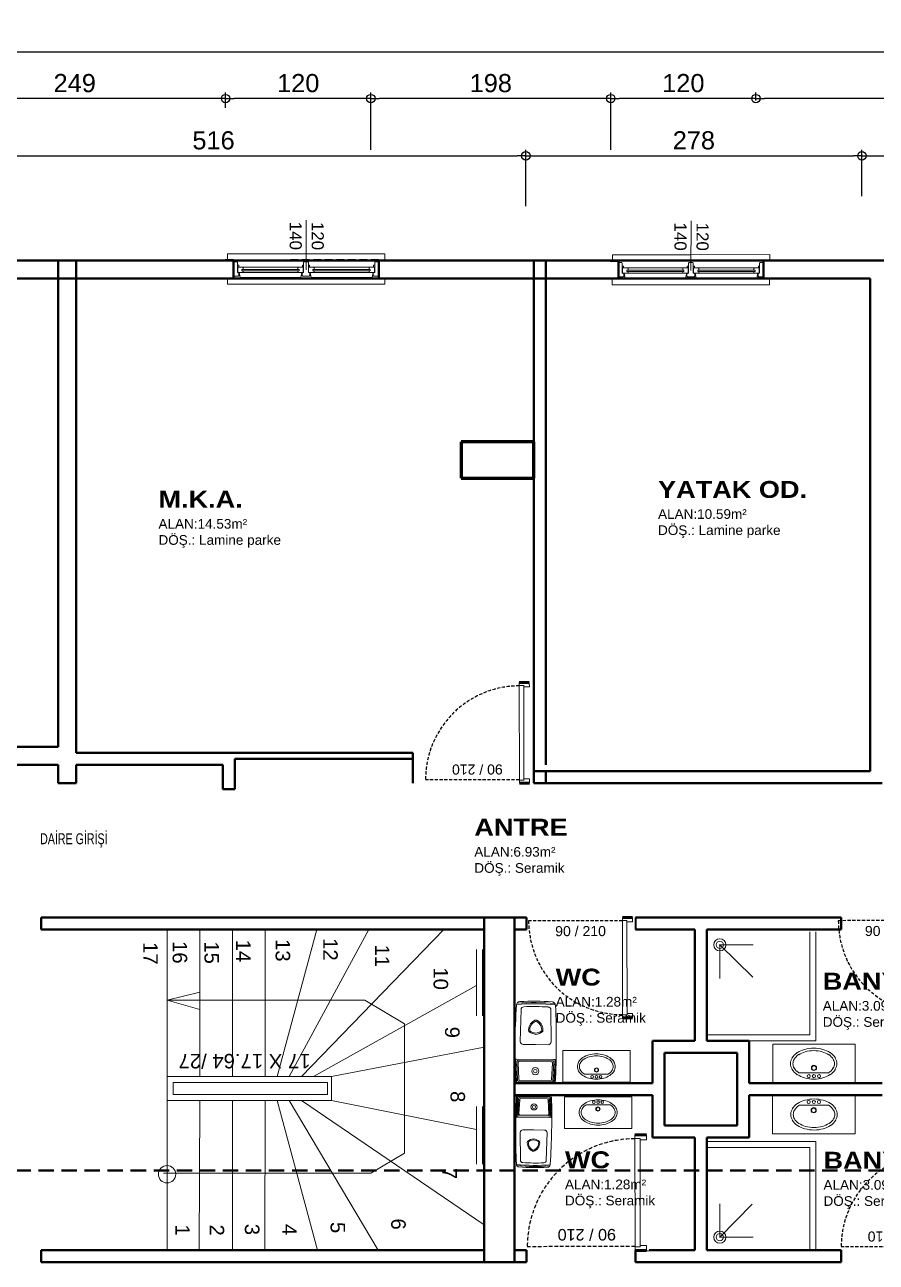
# Model space of a CAD drawing. Header units: millimetres. Extents: x 768 to 14077, y 324 to 18132.
# Drawn here: x 3300 to 4003, y 17061 to 18084 of the extents above; entities that cross this region are included whole.
import ezdxf
from ezdxf.enums import TextEntityAlignment as Align

# ---------------------------------------------------------------- set-up
doc = ezdxf.new("R2010")
doc.units = ezdxf.units.MM
doc.set_wipeout_variables(frame=1)
for name, pattern in [('HIDDEN', [9.525, 6.35, -3.175]), ('HIDDEN2', [4.7625, 3.175, -1.5875]), ('HIDDENX2', [19.05, 12.7, -6.35])]:
    doc.linetypes.add(name, pattern=pattern)
for name, color, linetype, lineweight in [('DUV', 41, 'Continuous', 50), ('KAPI', 30, 'Continuous', 20), ('SEM_DUVAR1', 136, 'Continuous', 40), ('SEM_KESİK1', 254, 'HIDDENX2', 40), ('SEM_KOLON1', 244, 'Continuous', 60), ('SEM_MERDİVEN1', 15, 'Continuous', 13), ('SEM_PENCERE', 133, 'Continuous', 13), ('SEM_TEFRIS', 225, 'Continuous', 9), ('SEM_YAZI2', 53, 'Continuous', 9), ('YAZIKAPI', 7, 'Continuous', 5), ('ıslak', 190, 'Continuous', 9)]:
    doc.layers.add(name, color=color, linetype=linetype, lineweight=lineweight)
for name, color, linetype in [('KAPI-AC', 9, 'HIDDEN'), ('SANAL', 11, 'HIDDEN'), ('TEXT', 7, 'Continuous')]:
    doc.layers.add(name, color=color, linetype=linetype)
doc.styles.add('KAPıNO', font='arial.ttf')
doc.styles.add('S', font='arial.ttf', dxfattribs={"width": 0.7})
doc.styles.get("Standard").update_dxf_attribs({"font": 'arial.ttf'})
doc.dimstyles.new('1-50-2', dxfattribs={"dimtxt": 15, "dimasz": 7, "dimexe": 5, "dimexo": 5, "dimgap": 5, "dimtad": 1, "dimdec": 0, "dimtxsty": 'Standard', "dimblk": 'ORIGIN', "dimcen": 5, "dimdle": 7, "dimclrd": 256, "dimclre": 256, "dimclrt": 256, "dimadec": 0, "dimazin": 0, "dimtfac": 1, "dimtdec": 0, "dimtix": 1, "dimtmove": 0, "dimatfit": 3, "dimldrblk": 'ORIGIN', "dimfxl": 1, "dimlwd": -1, "dimlwe": -1, "dimarcsym": 0})

# ---------------------------------------------------------------- blocks, each defined once
blk = doc.blocks.new('_Origin')
at = {"color": 0, "linetype": 'ByBlock', "lineweight": -2}
blk.add_line((0, 0), (-1, 0), dxfattribs=at)
blk.add_circle((0, 0), 0.5, dxfattribs=at)
blk = doc.blocks.new('*D614')
at = {"transparency": 16777216}
for p, q in [((3197.5, 17941.9), (3197.5, 17980.3)), ((3204.5, 17975.3), (3706.6, 17975.3)), ((3713.6, 17933.6), (3713.6, 17980.3))]:
    blk.add_line(p, q, dxfattribs=at)
at = {"layer": 'Defpoints', "color": 0, "transparency": 16777216}
for p in [(3713.6, 17975.3), (3197.5, 17936.9), (3713.6, 17928.6)]:
    blk.add_point(p, dxfattribs=at)
at = {"transparency": 16777216, "xscale": 7, "yscale": 7, "zscale": 7, "rotation": 180}
blk.add_blockref('_Origin', (3197.5, 17975.3), dxfattribs=at)
at = {"transparency": 16777216, "xscale": 7, "yscale": 7, "zscale": 7}
blk.add_blockref('_Origin', (3713.6, 17975.3), dxfattribs=at)
at = {"transparency": 16777216, "insert": (3455.6, 17988), "char_height": 15, "attachment_point": 5}
blk.add_mtext('516', dxfattribs=at)
blk = doc.blocks.new('*D615')
at = {"transparency": 16777216}
for p, q in [((3713.6, 17933.6), (3713.6, 17980.3)), ((3720.6, 17975.3), (3984.4, 17975.3)), ((3991.4, 17942), (3991.4, 17980.3))]:
    blk.add_line(p, q, dxfattribs=at)
at = {"layer": 'Defpoints', "color": 0, "transparency": 16777216}
for p in [(3991.4, 17975.3), (3991.4, 17937), (3713.6, 17928.6)]:
    blk.add_point(p, dxfattribs=at)
at = {"transparency": 16777216, "xscale": 7, "yscale": 7, "zscale": 7, "rotation": 180}
blk.add_blockref('_Origin', (3713.6, 17975.3), dxfattribs=at)
at = {"transparency": 16777216, "xscale": 7, "yscale": 7, "zscale": 7}
blk.add_blockref('_Origin', (3991.4, 17975.3), dxfattribs=at)
at = {"transparency": 16777216, "insert": (3852.5, 17988), "char_height": 15, "attachment_point": 5}
blk.add_mtext('278', dxfattribs=at)
blk = doc.blocks.new('*D616')
at = {"transparency": 16777216}
for p, q in [((3991.4, 17942), (3991.4, 17980.3)), ((3998.4, 17975.3), (4481.9, 17975.3)), ((4488.9, 17945.4), (4488.9, 17980.3))]:
    blk.add_line(p, q, dxfattribs=at)
at = {"layer": 'Defpoints', "color": 0, "transparency": 16777216}
for p in [(4488.9, 17975.3), (3991.4, 17937), (4488.9, 17940.4)]:
    blk.add_point(p, dxfattribs=at)
at = {"transparency": 16777216, "xscale": 7, "yscale": 7, "zscale": 7, "rotation": 180}
blk.add_blockref('_Origin', (3991.4, 17975.3), dxfattribs=at)
at = {"transparency": 16777216, "xscale": 7, "yscale": 7, "zscale": 7}
blk.add_blockref('_Origin', (4488.9, 17975.3), dxfattribs=at)
at = {"transparency": 16777216, "insert": (4240.1, 17988), "char_height": 15, "attachment_point": 5}
blk.add_mtext('497', dxfattribs=at)
blk = doc.blocks.new('*D620')
at = {"transparency": 16777216}
for p, q in [((3903.8, 18021), (3903.8, 18027.6)), ((4151.7, 18025.7), (4151.7, 18027.6)), ((4144.7, 18022.6), (3910.8, 18022.6))]:
    blk.add_line(p, q, dxfattribs=at)
at = {"layer": 'Defpoints', "color": 0, "transparency": 16777216}
for p in [(3903.8, 18022.6), (3903.8, 18016), (4151.7, 18020.7)]:
    blk.add_point(p, dxfattribs=at)
at = {"transparency": 16777216, "xscale": 7, "yscale": 7, "zscale": 7, "rotation": 180}
blk.add_blockref('_Origin', (3903.8, 18022.6), dxfattribs=at)
at = {"transparency": 16777216, "xscale": 7, "yscale": 7, "zscale": 7}
blk.add_blockref('_Origin', (4151.7, 18022.6), dxfattribs=at)
at = {"transparency": 16777216, "insert": (4027.7, 18035.3), "char_height": 15, "attachment_point": 5}
blk.add_mtext('248', dxfattribs=at)
blk = doc.blocks.new('*D621')
at = {"transparency": 16777216}
for p, q in [((3783.8, 17980.3), (3783.8, 18027.6)), ((3903.8, 18021), (3903.8, 18027.6)), ((3896.8, 18022.6), (3790.8, 18022.6))]:
    blk.add_line(p, q, dxfattribs=at)
at = {"layer": 'Defpoints', "color": 0, "transparency": 16777216}
for p in [(3783.8, 18022.6), (3903.8, 18016), (3783.8, 17975.3)]:
    blk.add_point(p, dxfattribs=at)
at = {"transparency": 16777216, "xscale": 7, "yscale": 7, "zscale": 7, "rotation": 180}
blk.add_blockref('_Origin', (3783.8, 18022.6), dxfattribs=at)
at = {"transparency": 16777216, "xscale": 7, "yscale": 7, "zscale": 7}
blk.add_blockref('_Origin', (3903.8, 18022.6), dxfattribs=at)
at = {"transparency": 16777216, "insert": (3843.8, 18035.3), "char_height": 15, "attachment_point": 5}
blk.add_mtext('120', dxfattribs=at)
blk = doc.blocks.new('*D622')
at = {"transparency": 16777216}
for p, q in [((3585.6, 17980.3), (3585.6, 18027.6)), ((3783.8, 17980.3), (3783.8, 18027.6)), ((3776.8, 18022.6), (3592.6, 18022.6))]:
    blk.add_line(p, q, dxfattribs=at)
at = {"layer": 'Defpoints', "color": 0, "transparency": 16777216}
for p in [(3585.6, 18022.6), (3585.6, 17975.3), (3783.8, 17975.3)]:
    blk.add_point(p, dxfattribs=at)
at = {"transparency": 16777216, "xscale": 7, "yscale": 7, "zscale": 7, "rotation": 180}
blk.add_blockref('_Origin', (3585.6, 18022.6), dxfattribs=at)
at = {"transparency": 16777216, "xscale": 7, "yscale": 7, "zscale": 7}
blk.add_blockref('_Origin', (3783.8, 18022.6), dxfattribs=at)
at = {"transparency": 16777216, "insert": (3684.7, 18035.3), "char_height": 15, "attachment_point": 5}
blk.add_mtext('198', dxfattribs=at)
blk = doc.blocks.new('*D623')
at = {"transparency": 16777216}
for p, q in [((3465.6, 18015), (3465.6, 18027.6)), ((3585.6, 17980.3), (3585.6, 18027.6)), ((3578.6, 18022.6), (3472.6, 18022.6))]:
    blk.add_line(p, q, dxfattribs=at)
at = {"layer": 'Defpoints', "color": 0, "transparency": 16777216}
for p in [(3465.6, 18022.6), (3465.6, 18010), (3585.6, 17975.3)]:
    blk.add_point(p, dxfattribs=at)
at = {"transparency": 16777216, "xscale": 7, "yscale": 7, "zscale": 7, "rotation": 180}
blk.add_blockref('_Origin', (3465.6, 18022.6), dxfattribs=at)
at = {"transparency": 16777216, "xscale": 7, "yscale": 7, "zscale": 7}
blk.add_blockref('_Origin', (3585.6, 18022.6), dxfattribs=at)
at = {"transparency": 16777216, "insert": (3525.6, 18035.3), "char_height": 15, "attachment_point": 5}
blk.add_mtext('120', dxfattribs=at)
blk = doc.blocks.new('*D624')
at = {"transparency": 16777216}
for p, q in [((3216.3, 17980.3), (3216.3, 18027.6)), ((3465.6, 18015), (3465.6, 18027.6)), ((3458.6, 18022.6), (3223.3, 18022.6))]:
    blk.add_line(p, q, dxfattribs=at)
at = {"layer": 'Defpoints', "color": 0, "transparency": 16777216}
for p in [(3216.3, 18022.6), (3465.6, 18010), (3216.3, 17975.3)]:
    blk.add_point(p, dxfattribs=at)
at = {"transparency": 16777216, "xscale": 7, "yscale": 7, "zscale": 7, "rotation": 180}
blk.add_blockref('_Origin', (3216.3, 18022.6), dxfattribs=at)
at = {"transparency": 16777216, "xscale": 7, "yscale": 7, "zscale": 7}
blk.add_blockref('_Origin', (3465.6, 18022.6), dxfattribs=at)
at = {"transparency": 16777216, "insert": (3340.9, 18035.3), "char_height": 15, "attachment_point": 5}
blk.add_mtext('249', dxfattribs=at)
blk = doc.blocks.new('*D633')
at = {"transparency": 16777216}
for p, q in [((1554.9, 18027.6), (1554.9, 18066.1)), ((4637.4, 18027.6), (4637.4, 18066.1)), ((1561.9, 18061.1), (4630.4, 18061.1))]:
    blk.add_line(p, q, dxfattribs=at)
at = {"layer": 'Defpoints', "color": 0, "transparency": 16777216}
for p in [(4637.4, 18061.1), (1554.9, 18022.6), (4637.4, 18022.6)]:
    blk.add_point(p, dxfattribs=at)
at = {"transparency": 16777216, "xscale": 7, "yscale": 7, "zscale": 7, "rotation": 180}
blk.add_blockref('_Origin', (1554.9, 18061.1), dxfattribs=at)
at = {"transparency": 16777216, "xscale": 7, "yscale": 7, "zscale": 7}
blk.add_blockref('_Origin', (4637.4, 18061.1), dxfattribs=at)
at = {"transparency": 16777216, "insert": (3096.1, 18073.8), "char_height": 15, "attachment_point": 5}
blk.add_mtext('3083', dxfattribs=at)
blk = doc.blocks.new('*U115')
at = {"layer": 'TEXT', "style": 'KAPıNO'}
blk.add_attdef('KB', (8.6, 16.5), '', height=10, rotation=90, dxfattribs=at)
blk.add_wipeout([(-10, 1), (90, 1), (90, -12), (-10, -12)]).dxf.layer = 'KAPI'
at = {"layer": 'DUV'}
for p, q in [((-10, 0), (-10, -10)), ((90, 0), (90, -10))]:
    blk.add_line(p, q, dxfattribs=at)
at = {"layer": 'KAPI'}
for points in [[(-10, -10), (-10, 0), (-7, 0), (-7, -4.5), (-5.7, -4.5), (-5.7, -10)], [(90, -10), (90, 0), (87, 0), (87, -4.5), (85.7, -4.5), (85.7, -10)]]:
    blk.add_lwpolyline(points, close=True, dxfattribs=at)
blk.add_lwpolyline([(-7, -4.5), (-7, 0), (87, 0), (87, -4.5), (-7, -4.5)], dxfattribs=at)
at = {"layer": 'KAPI-AC', "linetype": 'HIDDEN2'}
blk.add_lwpolyline([(-6.7, 0), (-6.7, 93.3, -0.414214), (86.7, 0)], format="xyb", dxfattribs=at)
blk = doc.blocks.new('*U606')
at = {"layer": 'TEXT', "style": 'KAPıNO'}
blk.add_attdef('KB', (8.6, -76.9), '', height=10, rotation=90, dxfattribs=at)
blk.add_wipeout([(-10, -11), (90, -11), (90, 2), (-10, 2)]).dxf.layer = 'KAPI'
at = {"layer": 'DUV'}
for p, q in [((-10, -10), (-10, 0)), ((90, -10), (90, 0))]:
    blk.add_line(p, q, dxfattribs=at)
at = {"layer": 'KAPI'}
for points in [[(-10, 0), (-10, -10), (-7, -10), (-7, -5.5), (-5.7, -5.5), (-5.7, 0)], [(90, 0), (90, -10), (87, -10), (87, -5.5), (85.7, -5.5), (85.7, 0)]]:
    blk.add_lwpolyline(points, close=True, dxfattribs=at)
blk.add_lwpolyline([(-7, -5.5), (-7, -10), (87, -10), (87, -5.5), (-7, -5.5)], dxfattribs=at)
at = {"layer": 'KAPI-AC', "linetype": 'HIDDEN2'}
blk.add_lwpolyline([(-6.7, -10), (-6.7, -103.3, 0.414214), (86.7, -10)], format="xyb", dxfattribs=at)
blk = doc.blocks.new('*U607')
at = {"layer": 'TEXT', "style": 'KAPıNO'}
blk.add_attdef('KB', (8.6, -76.9), '', height=10, rotation=90, dxfattribs=at)
blk.add_wipeout([(-10, -11), (90, -11), (90, 2), (-10, 2)]).dxf.layer = 'KAPI'
at = {"layer": 'DUV'}
for p, q in [((-10, -10), (-10, 0)), ((90, -10), (90, 0))]:
    blk.add_line(p, q, dxfattribs=at)
at = {"layer": 'KAPI'}
for points in [[(-10, 0), (-10, -10), (-7, -10), (-7, -5.5), (-5.7, -5.5), (-5.7, 0)], [(90, 0), (90, -10), (87, -10), (87, -5.5), (85.7, -5.5), (85.7, 0)]]:
    blk.add_lwpolyline(points, close=True, dxfattribs=at)
blk.add_lwpolyline([(-7, -5.5), (-7, -10), (87, -10), (87, -5.5), (-7, -5.5)], dxfattribs=at)
at = {"layer": 'KAPI-AC', "linetype": 'HIDDEN2'}
blk.add_lwpolyline([(-6.7, -10), (-6.7, -103.3, 0.414214), (86.7, -10)], format="xyb", dxfattribs=at)
blk = doc.blocks.new('VA')
at = {"layer": 'SANAL'}
for p, q in [((21735.9, 8968.8), (21615.9, 8968.8)), ((21735.9, 8953.8), (21615.9, 8953.8))]:
    blk.add_line(p, q, dxfattribs=at)
at = {"layer": 'SEM_DUVAR1'}
for p, q in [((21615.9, 8953.8), (21615.9, 8968.8)), ((21615.9, 8953.8), (21615.9, 8968.8)), ((21615.9, 8953.8), (21615.9, 8968.8)), ((21615.9, 8953.8), (21615.9, 8968.8)), ((21615.9, 8953.8), (21615.9, 8968.8)), ((21615.9, 8953.8), (21615.9, 8968.8)), ((21735.9, 8953.8), (21735.9, 8968.8)), ((21735.9, 8953.8), (21735.9, 8968.8)), ((21735.9, 8953.8), (21735.9, 8968.8)), ((21735.9, 8953.8), (21735.9, 8968.8)), ((21735.9, 8953.8), (21735.9, 8968.8)), ((21735.9, 8953.8), (21735.9, 8968.8)), ((21735.9, 8953.8), (21735.9, 8968.8))]:
    blk.add_line(p, q, dxfattribs=at)
blk.add_lwpolyline([(21609.1, 8968.8), (21615.9, 8968.8)], dxfattribs=at)
at = {"layer": 'SEM_PENCERE'}
for p, q in [((21611, 8973.8), (21611, 8968.8)), ((21675.8, 8973.8), (21611, 8973.8)), ((21675.8, 8973.8), (21741, 8973.8)), ((21741, 8973.8), (21741, 8968.8)), ((21615.9, 8968.8), (21611, 8968.8)), ((21615.9, 8968.8), (21615.9, 8962.9)), ((21615.9, 8962.9), (21616.2, 8962.9)), ((21615.9, 8962.4), (21615.9, 8953.8)), ((21615.9, 8967.4), (21618.8, 8967.4)), ((21616.2, 8962.9), (21616.2, 8959.9)), ((21619.2, 8966.9), (21618.8, 8967.4)), ((21619.2, 8966.9), (21619.2, 8958.4)), ((21619.2, 8964.4), (21620.2, 8964.4)), ((21619.2, 8962.9), (21619.2, 8964.4)), ((21620.2, 8962.9), (21619.2, 8962.9)), ((21623.4, 8962.9), (21619.4, 8962.9)), ((21619.4, 8962.9), (21619.4, 8958.4)), ((21620.2, 8964.4), (21620.2, 8962.9)), ((21622.9, 8959.9), (21622.9, 8960.9)), ((21622.9, 8960.9), (21623.9, 8960.9)), ((21623.4, 8962.9), (21669.6, 8962.9)), ((21623.9, 8962.4), (21623.4, 8962.9)), ((21623.9, 8960.9), (21623.9, 8962.4)), ((21623.9, 8960.9), (21669.1, 8960.9)), ((21669.1, 8962.4), (21669.6, 8962.9)), ((21669.1, 8960.9), (21669.1, 8962.4)), ((21670.1, 8960.9), (21669.1, 8960.9)), ((21669.6, 8962.9), (21673.6, 8962.9)), ((21670.1, 8959.9), (21670.1, 8960.9)), ((21673.8, 8964.4), (21672.8, 8964.4)), ((21672.8, 8964.4), (21672.8, 8962.9)), ((21672.8, 8962.9), (21673.8, 8962.9)), ((21673.6, 8962.9), (21673.6, 8958.4)), ((21673.8, 8966.9), (21674.3, 8967.4)), ((21673.8, 8966.9), (21673.8, 8958.4)), ((21673.8, 8962.9), (21673.8, 8964.4)), ((21675.7, 8967.4), (21674.3, 8967.4)), ((21675.7, 8967.4), (21675.8, 8967.4)), ((21676, 8967.4), (21675.8, 8967.4)), ((21676, 8967.4), (21677.4, 8967.4)), ((21677.8, 8966.9), (21677.4, 8967.4)), ((21677.8, 8966.9), (21677.8, 8958.4)), ((21677.8, 8964.4), (21678.8, 8964.4)), ((21677.8, 8962.9), (21677.8, 8964.4)), ((21678.8, 8962.9), (21677.8, 8962.9)), ((21678, 8962.9), (21678, 8958.4)), ((21682, 8962.9), (21678, 8962.9)), ((21678.8, 8964.4), (21678.8, 8962.9)), ((21681.5, 8959.9), (21681.5, 8960.9)), ((21681.5, 8960.9), (21682.5, 8960.9)), ((21728.4, 8962.9), (21682, 8962.9)), ((21682.5, 8962.4), (21682, 8962.9)), ((21682.5, 8960.9), (21682.5, 8962.4)), ((21727.9, 8960.9), (21682.5, 8960.9)), ((21727.9, 8962.4), (21728.4, 8962.9)), ((21727.9, 8960.9), (21727.9, 8962.4)), ((21728.9, 8960.9), (21727.9, 8960.9)), ((21728.4, 8962.9), (21732.4, 8962.9)), ((21728.9, 8959.9), (21728.9, 8960.9)), ((21732.6, 8964.4), (21731.6, 8964.4)), ((21731.6, 8964.4), (21731.6, 8962.9)), ((21731.6, 8962.9), (21732.6, 8962.9)), ((21732.4, 8962.9), (21732.4, 8958.4)), ((21732.6, 8966.9), (21733.2, 8967.4)), ((21732.6, 8966.9), (21732.6, 8958.4)), ((21732.6, 8962.9), (21732.6, 8964.4)), ((21735.9, 8967.4), (21733.2, 8967.4)), ((21735.9, 8962.9), (21735.6, 8962.9)), ((21735.6, 8962.9), (21735.6, 8959.8)), ((21735.9, 8968.8), (21735.9, 8962.9)), ((21735.9, 8962.3), (21735.9, 8953.8)), ((21735.9, 8968.8), (21741, 8968.8)), ((21615.9, 8953.8), (21610.9, 8953.8)), ((21610.9, 8948.8), (21610.9, 8953.8)), ((21616.2, 8959.9), (21615.9, 8959.9)), ((21615.9, 8955.4), (21619.9, 8955.4)), ((21619.2, 8958.4), (21619.9, 8958.4)), ((21619.4, 8958.4), (21623.4, 8958.4)), ((21619.9, 8958.4), (21620.4, 8957.9)), ((21620.4, 8955.9), (21619.9, 8955.4)), ((21620.4, 8957.9), (21620.4, 8955.9)), ((21621.5, 8954.4), (21620.7, 8958.4)), ((21671.5, 8954.4), (21621.5, 8954.4)), ((21623.9, 8959.9), (21622.9, 8959.9)), ((21623.4, 8958.4), (21623.9, 8958.9)), ((21623.4, 8958.4), (21669.6, 8958.4)), ((21623.9, 8959.9), (21669.1, 8959.9)), ((21623.9, 8958.9), (21623.9, 8959.9)), ((21669.1, 8958.9), (21669.1, 8959.9)), ((21669.1, 8959.9), (21670.1, 8959.9)), ((21669.6, 8958.4), (21669.1, 8958.9)), ((21673.6, 8958.4), (21669.6, 8958.4)), ((21672.4, 8958.4), (21671.5, 8954.4)), ((21673.1, 8958.4), (21672.6, 8957.9)), ((21672.6, 8957.9), (21672.6, 8955.9)), ((21672.6, 8955.9), (21673.1, 8955.4)), ((21673.8, 8958.4), (21673.1, 8958.4)), ((21675.7, 8955.4), (21673.1, 8955.4)), ((21675.7, 8955.4), (21675.8, 8955.4)), ((21675.9, 8955.4), (21675.8, 8955.4)), ((21675.9, 8955.4), (21678.5, 8955.4)), ((21677.8, 8958.4), (21678.5, 8958.4)), ((21678, 8958.4), (21682, 8958.4)), ((21678.5, 8958.4), (21679, 8957.9)), ((21679, 8955.9), (21678.5, 8955.4)), ((21679, 8957.9), (21679, 8955.9)), ((21679.3, 8958.4), (21680.1, 8954.4)), ((21680.1, 8954.4), (21730.4, 8954.4)), ((21682.5, 8959.9), (21681.5, 8959.9)), ((21682, 8958.4), (21682.5, 8958.9)), ((21728.4, 8958.4), (21682, 8958.4)), ((21727.9, 8959.9), (21682.5, 8959.9)), ((21682.5, 8958.9), (21682.5, 8959.9)), ((21727.9, 8958.9), (21727.9, 8959.9)), ((21727.9, 8959.9), (21728.9, 8959.9)), ((21728.4, 8958.4), (21727.9, 8958.9)), ((21732.4, 8958.4), (21728.4, 8958.4)), ((21730.4, 8954.4), (21731.2, 8958.4)), ((21731.9, 8958.4), (21731.4, 8957.9)), ((21731.4, 8957.9), (21731.4, 8955.9)), ((21731.4, 8955.9), (21731.9, 8955.4)), ((21732.6, 8958.4), (21731.9, 8958.4)), ((21735.9, 8955.4), (21731.9, 8955.4)), ((21735.6, 8959.8), (21735.9, 8959.8)), ((21735.9, 8953.8), (21740.9, 8953.8)), ((21740.9, 8948.8), (21740.9, 8953.8)), ((21610.9, 8948.8), (21740.9, 8948.8))]:
    blk.add_line(p, q, dxfattribs=at)
at = {"layer": 'SEM_TEFRIS'}
blk.add_line((21675.9, 8960.6), (21676, 9001.8), dxfattribs=at)
for s, p in [('140', (21662.3, 9000.4)), ('120', (21680.5, 9000.3))]:
    blk.add_text(s, height=10, rotation=269.9884, dxfattribs=at).set_placement(p)
blk = doc.blocks.new('banyo')
at = {"layer": 'SEM_TEFRIS'}
for p, q in [((2376.1, 1421.2), (2466.1, 1421.2)), ((2376.1, 1416.2), (2461.1, 1416.2)), ((2461.1, 1416.2), (2461.1, 1331.2)), ((2466.1, 1421.2), (2466.1, 1331.2)), ((2386.8, 1341.6), (2386.8, 1369.6)), ((2386.8, 1342), (2413.5, 1369.2)), ((2386.8, 1342), (2414.5, 1342))]:
    blk.add_line(p, q, dxfattribs=at)
blk.add_circle((2386.8, 1342), 3, dxfattribs=at)
blk = doc.blocks.new('lavabo24')
at = {"layer": 'SEM_TEFRIS'}
for p, q in [((15, -42), (15, 0)), ((15, 0), (105, 0)), ((105, 0), (105, -42)), ((76, -10.6), (44.4, -10.6)), ((105, -42), (15, -42))]:
    blk.add_line(p, q, dxfattribs=at)
for centre, radius in [((54.4, -7.1), 1.76), ((59.9, -16.1), 2.84), ((60, -7.1), 1.76), ((65.7, -7.1), 1.76), ((59.9, -16.1), 2.39)]:
    blk.add_circle(centre, radius, dxfattribs=at)
for centre, radius, start, end in [((53, -24.8), 19.4, 123.8347, 148.2866), ((53, -24.8), 16.7, 121.3767, 148.2866), ((57.4, -31.3), 27.1, 105.5176, 123.8347), ((60.2, -41.5), 37.7, 90, 105.5176), ((60.2, -41.5), 37.7, 74.4824, 90), ((63, -31.3), 27.1, 56.1653, 74.4824), ((67.4, -24.8), 16.7, 31.7134, 58.6233), ((67.4, -24.8), 19.4, 31.7134, 56.1653), ((46.5, -20.7), 11.6, 148.2866, 180), ((46.5, -20.7), 11.6, 180, 211.7134), ((53, -16.7), 19.4, 211.7134, 236.1653), ((46.5, -20.7), 8.94, 148.2866, 180), ((46.5, -20.7), 8.94, 180, 211.7134), ((53, -16.7), 16.7, 211.7134, 236.1653), ((67.4, -16.7), 16.7, 303.8347, 328.2866), ((67.4, -16.7), 19.4, 303.8347, 328.2866), ((73.9, -20.7), 8.94, 0, 31.7134), ((73.9, -20.7), 8.94, 328.2866, 0), ((73.9, -20.7), 11.6, 0, 31.7134), ((73.9, -20.7), 11.6, 328.2866, 0), ((57.4, -10.2), 27.1, 236.1653, 254.4824), ((57.4, -10.2), 24.4, 236.1653, 254.4824), ((60.2, 0), 37.7, 254.4824, 270), ((60.2, 0), 35, 254.4824, 270), ((60.2, 0), 35, 270, 285.5176), ((60.2, 0), 37.7, 270, 285.5176), ((63, -10.2), 24.4, 285.5176, 303.8347), ((63, -10.2), 27.1, 285.5176, 303.8347)]:
    blk.add_arc(centre, radius, start, end, dxfattribs=at)
blk = doc.blocks.new('fdsfsd')
at = {"layer": 'SEM_TEFRIS'}
for p, q in [((6140, 1099.8), (6139.6, 1072.9)), ((6165.2, 1099.8), (6165.6, 1072.9)), ((6152.9, 1091), (6152.3, 1091)), ((6152.6, 1090), (6152.5, 1090)), ((6152.6, 1090), (6152.6, 1090)), ((6152.6, 1070.4), (6142.1, 1070.4)), ((6152.6, 1070.4), (6163.1, 1070.4)), ((6135.1, 1057), (6136, 1039)), ((6135.9, 1057), (6136.8, 1039)), ((6169, 1058), (6136.1, 1058)), ((6137, 1056), (6137.8, 1040)), ((6167.2, 1057), (6138, 1057)), ((6166.1, 1056), (6139, 1056)), ((6168.2, 1056), (6167.4, 1040)), ((6169.2, 1057), (6168.3, 1039)), ((6170, 1057), (6169.1, 1039)), ((6138, 1055), (6138.7, 1041)), ((6167.1, 1055), (6166.4, 1041)), ((6168.1, 1038), (6137, 1038)), ((6166.4, 1039), (6138.8, 1039)), ((6165.4, 1040), (6139.7, 1040))]:
    blk.add_line(p, q, dxfattribs=at)
for radius in [3, 1.5]:
    blk.add_circle((6152.6, 1048), radius, dxfattribs=at)
for centre, radius, start, end in [((6868.5, 1065.2), 733.4, 176.9871, 182.1212), ((6139.1, 1103.6), 3, 94.2993, 176.9871), ((6152.6, 923.7), 181.2, 84.7844, 95.2156), ((6152.6, 923.7), 182.2, 84.9422, 95.0578), ((6152.6, 923.7), 183.4, 85.7007, 94.2993), ((6142.5, 1099.8), 2.5, 93.2914, 179.2456), ((6152.6, 923.7), 178.9, 90, 93.2914), ((6152.6, 923.7), 178.9, 86.7086, 90), ((6162.7, 1099.8), 2.5, 0.7544, 86.7086), ((6166.1, 1103.6), 3, 3.0129, 85.7007), ((5436.7, 1065.2), 733.4, 357.8788, 3.0129), ((6155.6, 1082.8), 9.05, 118.051, 188.5277), ((6155.6, 1082.8), 8.05, 121.1533, 185.6173), ((6152.3, 1089), 2, 90, 118.051), ((6152.5, 1088), 2, 90, 123.533), ((6152.6, 1088), 2, 56.467, 90), ((6152.9, 1089), 2, 61.949, 90), ((6149.6, 1082.8), 8.05, 354.3827, 58.8467), ((6149.6, 1082.8), 9.05, 351.4723, 61.949), ((6154, 1091.2), 12.2, 232.967, 263.4544), ((6154, 1091.2), 11.2, 235.0999, 262.8651), ((6151.2, 1091.2), 11.2, 277.1349, 304.9001), ((6151.2, 1091.2), 12.2, 276.5456, 307.033), ((6142.1, 1072.9), 2.5, 179.2456, 270), ((6163.1, 1072.9), 2.5, 270, 0.7544), ((6136.1, 1057), 1, 90, 182.8624), ((6136.9, 1057), 1, 90, 182.8624), ((6138, 1056), 1, 90, 182.8624), ((6139, 1055), 1, 90, 182.8624), ((6166.1, 1055), 1, 357.1376, 90), ((6167.2, 1056), 1, 357.1376, 90), ((6168.2, 1057), 1, 357.1376, 90), ((6169, 1057), 1, 357.1376, 90), ((6137, 1039), 1, 182.8624, 270), ((6137.8, 1039), 1, 182.8624, 270), ((6138.8, 1040), 1, 182.8624, 270), ((6139.7, 1041), 1, 182.8624, 270), ((6165.4, 1041), 1, 270, 357.1376), ((6166.4, 1040), 1, 270, 357.1376), ((6167.3, 1039), 1, 270, 357.1376), ((6168.1, 1039), 1, 270, 357.1376)]:
    blk.add_arc(centre, radius, start, end, dxfattribs=at)

msp = doc.modelspace()

# ---------------------------------------------------------------- linework, layer by layer
at = {"layer": 'SEM_DUVAR1'}
for p, q in [((4495.2, 17888.8), (1713.2, 17888.8)), ((3327.2, 17486.8), (3327.2, 17888.8)), ((3342.2, 17486.8), (3342.2, 17888.8)), ((3720.2, 17456.8), (3720.2, 17888.8)), ((3730.2, 17471.8), (3730.2, 17888.8)), ((3998.2, 17873.8), (2663.2, 17873.8)), ((3998.2, 17505.2), (3998.2, 17873.8)), ((3998.2, 17471.8), (3998.2, 17873.8)), ((3183.2, 17486.8), (3327.2, 17486.8)), ((3342.2, 17486.8), (3342.2, 17481.8)), ((3620.2, 17481.8), (3342.2, 17481.8)), ((3620.2, 17476.8), (3620.2, 17481.8)), ((3620.2, 17456.8), (3620.2, 17481.8)), ((3193.2, 17471.8), (3327.2, 17471.8)), ((3327.2, 17456.8), (3327.2, 17471.8)), ((3342.2, 17456.8), (3342.2, 17471.8)), ((3342.2, 17471.8), (3462.2, 17471.8)), ((3462.2, 17471.8), (3463.2, 17471.8)), ((3463.2, 17471.8), (3463.2, 17466.8)), ((3463.2, 17471.8), (3463.2, 17471.8)), ((3463.2, 17471.8), (3463.2, 17451.8)), ((3473.2, 17476.8), (3620.2, 17476.8)), ((3473.2, 17466.8), (3473.2, 17476.8)), ((3473.2, 17451.8), (3473.2, 17476.8)), ((3620.2, 17476.8), (3620.2, 17466.8)), ((3620.2, 17456.8), (3620.2, 17476.8)), ((3998.2, 17471.8), (3998.2, 17466.8)), ((3473.2, 17466.8), (3473.2, 17466.8)), ((3998.2, 17466.8), (3720.2, 17466.8)), ((3730.2, 17456.8), (3730.2, 17466.8)), ((3327.2, 17456.8), (3342.2, 17456.8)), ((3463.2, 17451.8), (3473.2, 17451.8)), ((3720.2, 17456.8), (4008.2, 17456.8)), ((3313.2, 17345.8), (3689.2, 17345.8)), ((3313.2, 17345.8), (3313.2, 17335.8)), ((3679.2, 17345.8), (3704.2, 17345.8)), ((3679.2, 17335.8), (3679.2, 17345.8)), ((3704.2, 17345.8), (3704.2, 17060.8)), ((3704.2, 17345.8), (3714.2, 17345.8)), ((3714.2, 17345.8), (3714.2, 17335.8)), ((3804.2, 17345.8), (3974.2, 17345.8)), ((3804.2, 17335.8), (3804.2, 17345.8)), ((3974.2, 17335.8), (3974.2, 17345.8)), ((3313.2, 17335.8), (3679.2, 17335.8)), ((3679.2, 17335.8), (3679.2, 17070.8)), ((3714.2, 17335.8), (3704.2, 17335.8)), ((3853.2, 17335.8), (3804.2, 17335.8)), ((3853.2, 17243.8), (3853.2, 17335.8)), ((3863.2, 17243.8), (3863.2, 17335.8)), ((3863.2, 17335.8), (3974.2, 17335.8)), ((3818.2, 17233.8), (3818.2, 17243.8)), ((3818.2, 17243.8), (3843.2, 17243.8)), ((3843.2, 17243.8), (3853.2, 17243.8)), ((3898.2, 17243.8), (3863.2, 17243.8)), ((3898.2, 17208.8), (3898.2, 17243.8)), ((3818.2, 17208.8), (3818.2, 17233.8)), ((3828.2, 17208.8), (3828.2, 17233.8)), ((3828.2, 17233.8), (3853.2, 17233.8)), ((3853.2, 17233.8), (3888.2, 17233.8)), ((3888.2, 17233.8), (3888.2, 17208.8)), ((3704.2, 17208.8), (3704.2, 17208.8)), ((3704.2, 17208.8), (3704.2, 17198.8)), ((3714.2, 17208.8), (3704.2, 17208.8)), ((3720.2, 17208.8), (3714.2, 17208.8)), ((3714.2, 17208.8), (3818.2, 17208.8)), ((3720.2, 17208.8), (3818.2, 17208.8)), ((3818.2, 17208.8), (3818.2, 17208.8)), ((3828.2, 17208.8), (3828.2, 17198.8)), ((3888.2, 17208.8), (3888.2, 17198.8)), ((3898.2, 17208.8), (4008.2, 17208.8)), ((4008.2, 17208.8), (3898.2, 17208.8)), ((4008.2, 17208.8), (3975.2, 17208.8)), ((3704.2, 17198.8), (3704.2, 17198.8)), ((3704.2, 17198.8), (3704.2, 17198.8)), ((3714.2, 17198.8), (3704.2, 17198.8)), ((3714.2, 17198.8), (3720.2, 17198.8)), ((3714.2, 17198.8), (3818.2, 17198.8)), ((3720.2, 17198.8), (3818.2, 17198.8)), ((3818.2, 17198.8), (3818.2, 17163.8)), ((3828.2, 17173.8), (3828.2, 17198.8)), ((3888.2, 17198.8), (3888.2, 17188.8)), ((3898.2, 17198.8), (4008.2, 17198.8)), ((3898.2, 17163.8), (3898.2, 17198.8)), ((3888.2, 17188.8), (3888.2, 17173.8)), ((3818.2, 17163.8), (3853.2, 17163.8)), ((3888.2, 17173.8), (3828.2, 17173.8)), ((3853.2, 17163.8), (3853.2, 17070.8)), ((3863.2, 17095.8), (3863.2, 17163.8)), ((3863.2, 17163.8), (3898.2, 17163.8)), ((3863.2, 17070.8), (3863.2, 17095.8)), ((3679.2, 17070.8), (3313.2, 17070.8)), ((3313.2, 17070.8), (3313.2, 17060.8)), ((3679.2, 17070.8), (3679.2, 17060.8)), ((3704.2, 17060.8), (3704.2, 17070.8)), ((3704.2, 17070.8), (3714.2, 17070.8)), ((3714.2, 17070.8), (3714.2, 17060.8)), ((3804.2, 17070.8), (3804.2, 17060.8)), ((3804.2, 17070.8), (3853.2, 17070.8)), ((3863.2, 17070.8), (3974.2, 17070.8)), ((3974.2, 17070.8), (3974.2, 17060.8)), ((3313.2, 17060.8), (3689.2, 17060.8)), ((3313.2, 17060.8), (3473.2, 17060.8)), ((3463.2, 17060.8), (3473.2, 17060.8)), ((3704.2, 17060.8), (3689.2, 17060.8)), ((3714.2, 17060.8), (3704.2, 17060.8)), ((3804.2, 17060.8), (3974.2, 17060.8)), ((3804.2, 17060.8), (3853.2, 17060.8)), ((3853.2, 17060.8), (3863.2, 17060.8))]:
    msp.add_line(p, q, dxfattribs=at)
at = {"layer": 'SEM_KOLON1'}
for p, q in [((3720.2, 17738.8), (3660.2, 17738.8)), ((3660.2, 17738.8), (3660.2, 17708.8)), ((3720.2, 17708.8), (3720.2, 17738.8)), ((3660.2, 17708.8), (3720.2, 17708.8))]:
    msp.add_line(p, q, dxfattribs=at)
at = {"layer": 'SEM_MERDİVEN1', "ltscale": 5}
for p, q in [((3417.2, 17335.8), (3417.2, 17070.8)), ((3444.2, 17335.8), (3444.2, 17214.4)), ((3471.2, 17335.8), (3471.2, 17214.4)), ((3498.2, 17335.8), (3498.2, 17214.4)), ((3541, 17335.8), (3508.2, 17214.4)), ((3518.2, 17214.4), (3583.9, 17335.8)), ((3528.2, 17214.4), (3646, 17335.8)), ((3672.8, 17289.6), (3538.2, 17214.4)), ((3417.2, 17277.4), (3444.2, 17283.9)), ((3417.2, 17277.4), (3580.7, 17277.4)), ((3417.2, 17277.4), (3444.2, 17269.7)), ((3613.4, 17257.9), (3580.7, 17277.4)), ((3613.4, 17257.9), (3613.4, 17150.9)), ((3553.2, 17214.4), (3679.2, 17238.5)), ((3553.2, 17214.4), (3417.2, 17214.4)), ((3549.7, 17209.4), (3422.2, 17209.4)), ((3422.2, 17209.4), (3422.2, 17199.4)), ((3549.7, 17209.4), (3549.7, 17199.4)), ((3553.2, 17214.4), (3553.2, 17194.4)), ((3553.2, 17194.4), (3417.2, 17194.4)), ((3549.7, 17199.4), (3422.2, 17199.4)), ((3443.8, 17070.8), (3444.2, 17194.4)), ((3471.2, 17070.8), (3471.2, 17194.4)), ((3498.1, 17070.8), (3498.2, 17194.4)), ((3541.4, 17070.8), (3508.2, 17194.4)), ((3518.2, 17194.4), (3591.6, 17070.8)), ((3528.2, 17194.4), (3679.2, 17091.8)), ((3672.8, 17170.5), (3553.2, 17194.4)), ((3613.4, 17150.9), (3585.6, 17134.3)), ((3414.2, 17134.3), (3585.6, 17134.3))]:
    msp.add_line(p, q, dxfattribs=at)
msp.add_circle((3417.2, 17133.5), 7.19, dxfattribs=at)
at = {"layer": 'SEM_TEFRIS'}
for p, q in [((3948.2, 17333.8), (3948.2, 17248.8)), ((3953.2, 17333.8), (3953.2, 17243.8)), ((3672.8, 17319.4), (3672.8, 17264.4)), ((3677.8, 17264.4), (3677.8, 17319.4)), ((3873.5, 17323.1), (3901.6, 17323.1)), ((3874, 17323.1), (3874, 17295.3)), ((3874, 17323.1), (3901.2, 17296.3)), ((3948.2, 17248.8), (3863.2, 17248.8)), ((3953.2, 17243.8), (3863.2, 17243.8)), ((3672.8, 17189.4), (3672.8, 17141.9)), ((3677.8, 17141.9), (3677.8, 17189.4))]:
    msp.add_line(p, q, dxfattribs=at)
for centre, radius in [((3874, 17323.1), 5), ((3874, 17323.1), 3), ((3873.9, 17081.5), 5)]:
    msp.add_circle(centre, radius, dxfattribs=at)

# ---------------------------------------------------------------- block references
msp.add_blockref('banyo', (1487.1, 15739.5))
msp.add_blockref('banyo', (1487.1, 15739.5))
at = {"layer": 'SEM_PENCERE', "rotation": 0.01157472941156693}
for p in [(-18142, 8916), (-17824, 8915.4)]:
    msp.add_blockref('VA', p, dxfattribs=at)
at = {"layer": 'ıslak', "rotation": 180}
for p, xscale, yscale, zscale in [((3809.1, 17209.7), 0.6184747055536998, 0.6184747055536998, 0.6184747055536998), ((3997.1, 17209.2), 0.7570021073118732, 0.7570021073118732, 0.7570021073118732)]:
    msp.add_blockref('lavabo24', p, dxfattribs=dict(at, xscale=xscale, yscale=yscale, zscale=zscale))
at = {"layer": 'ıslak'}
for p, xscale, yscale, zscale in [((3736.2, 17197.4), 0.6184747055536998, 0.6184747055536998, 0.6184747055536998), ((3906.2, 17198.6), 0.7570021073118732, 0.7570021073118732, 0.7570021073118732)]:
    msp.add_blockref('lavabo24', p, dxfattribs=dict(at, xscale=xscale, yscale=yscale, zscale=zscale))

# ---------------------------------------------------------------- texts
at = {"layer": 'SEM_YAZI2', "ltscale": 5}
for s, rotation, p in [('12', 270, (3552.2, 17319.3)), ('17', 270, (3403.5, 17316.1)), ('16', 270, (3427.8, 17316.9)), ('15', 270, (3454.1, 17316.7)), ('14', 270, (3480.3, 17318.1)), ('13', 270, (3512.9, 17318.6)), ('11', 270, (3595, 17314)), ('10', 270, (3643.4, 17295.2)), ('9', 270, (3652.9, 17250.8)), ('17 X 17.64 /27', 180, (3481.2, 17227)), ('8', 270, (3657.4, 17197.6)), ('7', 270, (3650.7, 17134.1)), ('5', 270, (3558.3, 17089.4)), ('6', 270, (3608.4, 17092.3)), ('1', 270, (3430, 17087.3)), ('2', 270, (3458.4, 17087.3)), ('3', 270, (3487.5, 17087.9)), ('4', 270, (3518.4, 17087.7))]:
    msp.add_text(s, height=12, rotation=rotation, dxfattribs=at).set_placement(p, align=Align.MIDDLE_CENTER)
at = {"layer": 'SEM_YAZI2', "char_height": 20, "attachment_point": 7}
for s, insert in [('\\pt0;{\\fArial Black|b0|i0|c162|p34;\\H0.7x;YATAK OD. \\fArial|b0|i0|c162|p34;\\H0.57143x;ALAN:10.59m²\\P\\ptz;DÖŞ.: Lamine parke}', (3822.9, 17659.4)), ('\\pt0;{\\fArial Black|b0|i0|c162|p34;\\H0.7x;M.K.A.\\P\\fArial|b0|i0|c162|p34;\\H0.57143x;ALAN:14.53m²\\P\\ptz;DÖŞ.: Lamine parke}', (3410.1, 17651.3)), ('\\pt0;{\\fArial Black|b0|i0|c162|p34;\\H0.7x;ANTRE\\P\\fArial|b0|i0|c162|p34;\\H0.57143x;ALAN:6.93m²\\P\\ptz;DÖŞ.: Seramik}', (3671.1, 17380.2))]:
    msp.add_mtext_dynamic_auto_height_columns(s, width=142.973, gutter_width=100, height=58.1, count=1, dxfattribs=dict(at, insert=insert))
at = {"layer": 'YAZIKAPI', "style": 'S', "width": 0.7}
msp.add_text('DAİRE GİRİŞİ', height=9, dxfattribs=at).set_placement((3312.3, 17406.3))

# ---------------------------------------------------------------- dimensions: what is measured, and where the dimension line sits
dim = msp.add_linear_dim(base=(4637.3955, 18061.1156), p1=(1554.8866, 18022.5934), p2=(4637.3955, 18022.5934), dimstyle='1-50-2')
dim.commit()
dim.dimension.update_dxf_attribs({"geometry": '*D633', "text_midpoint": (3096.1411, 18073.7793)})
for base, p1, p2, picture, middle in [((3216.3, 18022.6), (3465.6, 18010), (3216.3, 17975.3), '*D624', (3340.9, 18035.3)), ((3465.6, 18022.6), (3585.6, 17975.3), (3465.6, 18010), '*D623', (3525.6, 18035.3)), ((3585.6, 18022.6), (3783.8, 17975.3), (3585.6, 17975.3), '*D622', (3684.7, 18035.3)), ((3783.8, 18022.6), (3903.8, 18016), (3783.8, 17975.3), '*D621', (3843.8, 18035.3)), ((3903.8, 18022.6), (4151.7, 18020.7), (3903.8, 18016), '*D620', (4027.7, 18035.3)), ((3713.6, 17975.3), (3197.5, 17936.9), (3713.6, 17928.6), '*D614', (3455.6, 17988)), ((3991.4, 17975.3), (3713.6, 17928.6), (3991.4, 17937), '*D615', (3852.5, 17988)), ((4488.8545, 17975.3148), (3991.3917, 17937.0383), (4488.8545, 17940.3745), '*D616', (4240.1231, 17987.9734))]:
    dim = msp.add_linear_dim(base=base, p1=p1, p2=p2, dimstyle='1-50-2', override={"dimtmove": 1})
    dim.commit()
    dim.dimension.update_dxf_attribs({"geometry": picture, "text_midpoint": middle})

# ---------------------------------------------------------------- next in the draw order: block references
for name, p, xscale, yscale, zscale, rotation in [('*U115', (3708.3, 17465.1), 0.8309589777983429, 0.8309589777983429, 0.8309589777983429, 90.04945628213034), ('*U606', (3801.8, 17337.5), 0.8309589777983429, 0.8309589777983429, 0.8309589777983429, 270.0494562821303), ('*U607', (4057.7, 17337.6), 0.8309589777983429, 0.8309589777983429, 0.8309589777983429, 270.0494562821303), ('*U115', (3803.9, 17080.1), 0.954659102480643, 0.954659102480643, 0.954659102480643, 90.04945628213034), ('*U115', (4051.8, 17079.1), 0.8309589777983429, 0.8309589777983429, 0.8309589777983429, 90.04945628213034)]:
    msp.add_blockref(name, p, dxfattribs=dict(xscale=xscale, yscale=yscale, zscale=zscale, rotation=rotation)).add_auto_attribs({'KB': '90 / 210'})

# ---------------------------------------------------------------- next in the draw order: linework, layer by layer
at = {"layer": 'SEM_KESİK1'}
msp.add_line((4961.9, 17136.6), (814.8, 17136.6), dxfattribs=at)

# ---------------------------------------------------------------- next in the draw order: block references
for p, xscale, yscale, zscale, rotation in [((-2310.6, 16259.3), 0.9786384133796343, 0.9786384133796343, 0.9786384133796343, 359.370595470275), ((8957.3, 18022.1), 0.8496399536146474, 0.8496399536146474, 0.8496399536146474, 179.370595470275)]:
    msp.add_blockref('fdsfsd', p, dxfattribs=dict(xscale=xscale, yscale=yscale, zscale=zscale, rotation=rotation))

# ---------------------------------------------------------------- next in the draw order: texts
at = {"layer": 'SEM_YAZI2', "char_height": 20, "attachment_point": 7}
for s, insert in [('\\pt0;{\\fArial Black|b0|i0|c162|p34;\\H0.7x;WC\\P\\fArial|b0|i0|c162|p34;\\H0.57143x;ALAN:1.28m²\\P\\ptz;DÖŞ.: Seramik}', (3738.3, 17256.3)), ('\\pt0;{\\fArial Black|b0|i0|c162|p34;\\H0.7x;BANYO\\P\\fArial|b0|i0|c162|p34;\\H0.57143x;ALAN:3.09m²\\P\\ptz;DÖŞ.: Seramik}', (3959, 17252.9)), ('\\pt0;{\\fArial Black|b0|i0|c162|p34;\\H0.7x;WC\\P\\fArial|b0|i0|c162|p34;\\H0.57143x;ALAN:1.28m²\\P\\ptz;DÖŞ.: Seramik}', (3746, 17105.3)), ('\\pt0;{\\fArial Black|b0|i0|c162|p34;\\H0.7x;BANYO\\P\\fArial|b0|i0|c162|p34;\\H0.57143x;ALAN:3.09m²\\P\\ptz;DÖŞ.: Seramik}', (3959.6, 17104.9))]:
    msp.add_mtext_dynamic_auto_height_columns(s, width=142.973, gutter_width=100, height=58.1, count=1, dxfattribs=dict(at, insert=insert))

doc.saveas('drawing.dxf')
